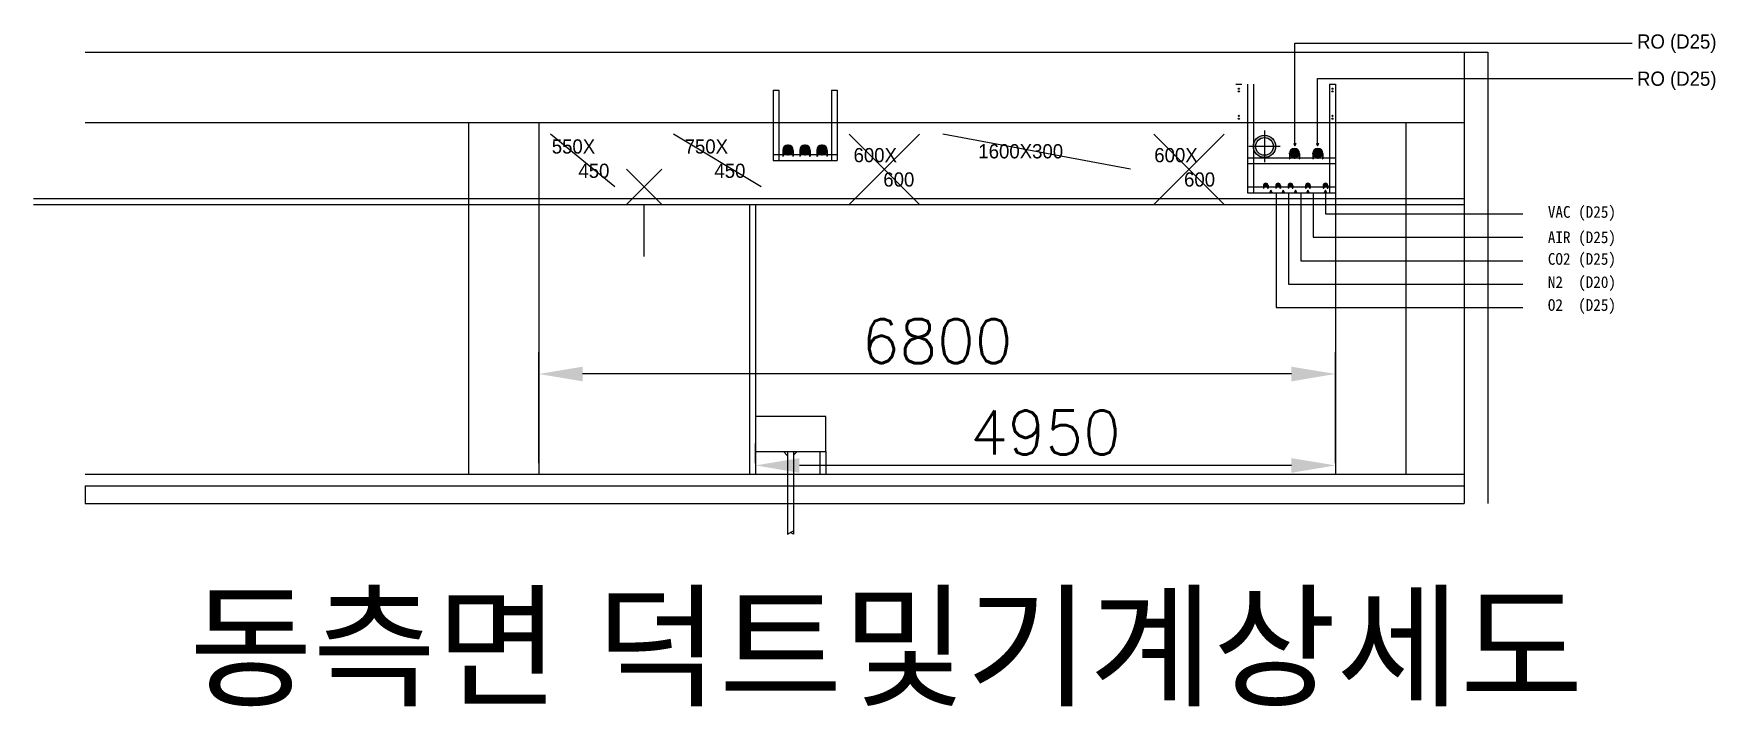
# Model space of a CAD drawing. Header units: millimetres. Extents: x 98929 to 11941380, y 952 to 54154.
# Drawn here: x 203626 to 217980, y 5623 to 11361 of the extents above; entities that cross this region are included whole.
import ezdxf
from ezdxf.enums import TextEntityAlignment as Align

# ---------------------------------------------------------------- set-up
doc = ezdxf.new("R2010")
doc.units = ezdxf.units.MM
for name, color, linetype in [('5TXT', 7, 'Continuous'), ('FORM', 7, 'Continuous'), ('RD옥탑지붕', 3, 'Continuous')]:
    doc.layers.add(name, color=color, linetype=linetype)
doc.styles.add('GHD', font='')
doc.styles.get("Standard").update_dxf_attribs({"font": 'simple.shx', "bigfont": 'whgtxt.shx'})
doc.styles.add('돋움체', font='')
doc.styles.add('울릉도M', font='HYWULM.TTF')
doc.styles.get('GHD').set_extended_font_data('Dotum')
doc.styles.get('돋움체').set_extended_font_data('DotumChe')
doc.dimstyles.new('ISO-25', dxfattribs={"dimtxt": 2.5, "dimasz": 2.5, "dimexe": 1.25, "dimexo": 0.625, "dimtad": 1, "dimdsep": 46, "dimtxsty": 'Standard', "dimcen": 2.5, "dimadec": 0, "dimazin": 0, "dimtfac": 1, "dimtmove": 0, "dimatfit": 3, "dimfxl": 1, "dimarcsym": 0})

# ---------------------------------------------------------------- blocks, each defined once
blk = doc.blocks.new('*D74')
at = {"layer": 'Defpoints', "color": 0, "linetype": 'Continuous', "lineweight": 35}
for p in [(207937, 8458), (207937, 7604), (214737, 7604)]:
    blk.add_point(p, dxfattribs=at)
at = {"layer": 'RD옥탑지붕', "color": 0, "linetype": 'Continuous', "lineweight": -2}
for p, q in [((207937, 7698), (207937, 8645)), ((214737, 7698), (214737, 8645)), ((214362, 8458), (208312, 8458))]:
    blk.add_line(p, q, dxfattribs=at)
at = {"layer": 'RD옥탑지붕', "color": 0, "linetype": 'Continuous', "lineweight": 35}
for points in [[(208312, 8520), (208312, 8395), (207937, 8458)], [(214362, 8520), (214362, 8395), (214737, 8458)]]:
    blk.add_solid(points, dxfattribs=at)
at = {"layer": 'RD옥탑지붕', "color": 0, "linetype": 'Continuous', "lineweight": -3, "insert": (211337, 8739), "char_height": 375, "attachment_point": 5}
blk.add_mtext('6800', dxfattribs=at)
blk = doc.blocks.new('*D75')
at = {"layer": 'Defpoints', "color": 0, "linetype": 'Continuous', "lineweight": 35}
for p in [(209787, 7678), (209787, 7604), (214737, 7604)]:
    blk.add_point(p, dxfattribs=at)
at = {"layer": 'RD옥탑지붕', "color": 0, "linetype": 'Continuous', "lineweight": -2}
for p, q in [((209787, 7698), (209787, 7865)), ((214737, 7698), (214737, 7865)), ((214362, 7678), (210162, 7678))]:
    blk.add_line(p, q, dxfattribs=at)
at = {"layer": 'RD옥탑지붕', "color": 0, "linetype": 'Continuous', "lineweight": 35}
for points in [[(210162, 7740), (210162, 7615), (209787, 7678)], [(214362, 7740), (214362, 7615), (214737, 7678)]]:
    blk.add_solid(points, dxfattribs=at)
at = {"layer": 'RD옥탑지붕', "color": 0, "linetype": 'Continuous', "lineweight": -3, "insert": (212262, 7959), "char_height": 375, "attachment_point": 5}
blk.add_mtext('4950', dxfattribs=at)

msp = doc.modelspace()

# ---------------------------------------------------------------- hatches: boundary and pattern name
at = {"layer": 'RD옥탑지붕', "linetype": 'Continuous', "lineweight": -3}
h = msp.add_hatch(color=6, dxfattribs=at)
edge = h.paths.add_edge_path()
edge.add_arc((214131.9, 10399.1), 95, 0, 360)
edge = h.paths.add_edge_path(flags=16)
edge.add_arc((214131.9, 10399.1), 75, 0, 360)
h = msp.add_hatch(color=5, dxfattribs=at)
h.set_gradient(color1=(0, 0, 255), one_color=1, tint=1, name='INVSPHERICAL')
edge = h.paths.add_edge_path()
edge.add_arc((210064.7, 10366.6), 37.5, 0, 360)
edge = h.paths.add_edge_path(flags=16)
edge.add_arc((210064.7, 10366.6), 12.5, 0, 360)
h = msp.add_hatch(color=5, dxfattribs=at)
h.set_gradient(color1=(0, 0, 255), one_color=1, tint=1, name='INVSPHERICAL')
edge = h.paths.add_edge_path()
edge.add_arc((210209.8, 10366.6), 37.5, 0, 360)
edge = h.paths.add_edge_path(flags=16)
edge.add_arc((210209.8, 10366.6), 12.5, 0, 360)
h = msp.add_hatch(color=5, dxfattribs=at)
h.set_gradient(color1=(0, 0, 255), one_color=1, tint=1, name='INVSPHERICAL')
edge = h.paths.add_edge_path()
edge.add_arc((210354.8, 10366.6), 37.5, 0, 360)
edge = h.paths.add_edge_path(flags=16)
edge.add_arc((210354.8, 10366.6), 12.5, 0, 360)
h = msp.add_hatch(color=4, dxfattribs=at)
edge = h.paths.add_edge_path()
edge.add_arc((214386.8, 10340), 37.5, 0, 360)
edge = h.paths.add_edge_path(flags=16)
edge.add_arc((214386.8, 10340), 12.5, 0, 360)
for points in [[(214391.2, 10403.1), (214401.2, 10423.1), (214381.2, 10423.1)], [(214585.1, 10402.7), (214595.1, 10422.7), (214575.1, 10422.7)]]:
    msp.add_hatch(color=1, dxfattribs=at).paths.add_polyline_path(points)
h = msp.add_hatch(color=4, dxfattribs=at)
edge = h.paths.add_edge_path()
edge.add_arc((214586.8, 10340), 37.5, 0, 360)
edge = h.paths.add_edge_path(flags=16)
edge.add_arc((214586.8, 10340), 12.5, 0, 360)

# ---------------------------------------------------------------- linework, layer by layer
at = {"layer": 'RD옥탑지붕', "color": 7, "linetype": 'Continuous', "lineweight": -3}
for p, q in [((204065, 11204.1), (216036.9, 11204.1)), ((214391.2, 10423.1), (214391.2, 11281.3)), ((214391.2, 11281.3), (217269.6, 11281.3)), ((215836.9, 11204.1), (215836.9, 7354.1)), ((216036.9, 11204.1), (216036.9, 7354.1)), ((213987.2, 10929.8), (213987.2, 10004.1)), ((214037.2, 10929.8), (214037.2, 10004.1)), ((214585.1, 10977.2), (217276.1, 10977.2)), ((214585.1, 10422.7), (214585.1, 10977.2)), ((214686.9, 10929.8), (214686.9, 10004.1)), ((214686.9, 10929.8), (214736.9, 10929.8)), ((214736.9, 10929.8), (214736.9, 10004.1)), ((204065, 10604.1), (215836.9, 10604.1)), ((207336.9, 10604.1), (207336.9, 7604.1)), ((207936.9, 10604.1), (207936.9, 7604.1)), ((214736.9, 10604.1), (214736.9, 7604.1)), ((215336.9, 10604.1), (215336.9, 7604.1)), ((214433.3, 10340), (214339.2, 10340)), ((214343.7, 10339.1), (214343.7, 10294.5)), ((214346.7, 10339.1), (214346.7, 10294.5)), ((214386.7, 10384.9), (214386.7, 10293.1)), ((214426.7, 10339.1), (214426.7, 10294.5)), ((214429.7, 10339.1), (214429.7, 10294.5)), ((214633.3, 10340), (214539.2, 10340)), ((214543.7, 10339.1), (214543.7, 10294.5)), ((214546.7, 10339.1), (214546.7, 10294.5)), ((214586.7, 10384.9), (214586.7, 10293.1)), ((214626.7, 10339.1), (214626.7, 10294.5)), ((214629.7, 10339.1), (214629.7, 10294.5)), ((213987.2, 10302.5), (214736.9, 10302.5)), ((213987.2, 10252.5), (214736.9, 10252.5)), ((214343.1, 10302.5), (214347.6, 10302.5)), ((214343.1, 10302.5), (214343.1, 10300.7)), ((214347.6, 10300.7), (214343.1, 10300.7)), ((214343.7, 10302.5), (214346.7, 10302.5)), ((214343.7, 10300.5), (214346.7, 10300.5)), ((214343.7, 10298.5), (214346.7, 10298.5)), ((214343.7, 10296.5), (214346.7, 10296.5)), ((214343.7, 10294.5), (214346.7, 10294.5)), ((214347.6, 10302.5), (214347.6, 10300.7)), ((214426.1, 10302.5), (214430.6, 10302.5)), ((214426.1, 10302.5), (214426.1, 10300.7)), ((214430.6, 10300.7), (214426.1, 10300.7)), ((214426.7, 10302.5), (214429.7, 10302.5)), ((214426.7, 10302.5), (214429.7, 10302.5)), ((214426.7, 10300.5), (214429.7, 10300.5)), ((214426.7, 10300.5), (214429.7, 10300.5)), ((214426.7, 10298.5), (214429.7, 10298.5)), ((214426.7, 10296.5), (214429.7, 10296.5)), ((214426.7, 10294.5), (214429.7, 10294.5)), ((214430.6, 10302.5), (214430.6, 10300.7)), ((214543.1, 10302.5), (214547.6, 10302.5)), ((214543.1, 10302.5), (214543.1, 10300.7)), ((214547.6, 10300.7), (214543.1, 10300.7)), ((214543.7, 10302.5), (214546.7, 10302.5)), ((214543.7, 10300.5), (214546.7, 10300.5)), ((214543.7, 10298.5), (214546.7, 10298.5)), ((214543.7, 10296.5), (214546.7, 10296.5)), ((214543.7, 10294.5), (214546.7, 10294.5)), ((214547.6, 10302.5), (214547.6, 10300.7)), ((214626.1, 10302.5), (214630.6, 10302.5)), ((214626.1, 10302.5), (214626.1, 10300.7)), ((214630.6, 10300.7), (214626.1, 10300.7)), ((214626.7, 10302.5), (214629.7, 10302.5)), ((214626.7, 10302.5), (214629.7, 10302.5)), ((214626.7, 10300.5), (214629.7, 10300.5)), ((214626.7, 10300.5), (214629.7, 10300.5)), ((214626.7, 10298.5), (214629.7, 10298.5)), ((214626.7, 10296.5), (214629.7, 10296.5)), ((214626.7, 10294.5), (214629.7, 10294.5)), ((214630.6, 10302.5), (214630.6, 10300.7)), ((213987.2, 10054.1), (214736.9, 10054.1)), ((203626.5, 9954.1), (215836.9, 9954.1)), ((203626.5, 9904.1), (215836.9, 9904.1)), ((209736.9, 9904.1), (209736.9, 7604.1)), ((209786.9, 9904.1), (209786.9, 7604.1)), ((213987.2, 10004.1), (214736.9, 10004.1)), ((214231.9, 10007.1), (214231.9, 9023.6)), ((214336.6, 10007.1), (214336.6, 9223.6)), ((214442.1, 10007.1), (214442.1, 9423.6)), ((214546.7, 10007.1), (214546.7, 9623.6)), ((214652.1, 10007.1), (214652.1, 9823.6)), ((214652.1, 9823.6), (216336.8, 9823.6)), ((214546.7, 9623.6), (216336.8, 9623.6)), ((214442.1, 9423.6), (216336.8, 9423.6)), ((214336.6, 9223.6), (216336.8, 9223.6)), ((214231.9, 9023.6), (216336.8, 9023.6)), ((204065, 7604.1), (215836.9, 7604.1)), ((204065, 7504.1), (215836.9, 7504.1)), ((204065, 7504.1), (204065, 7354.1)), ((204065, 7354.1), (215836.9, 7354.1))]:
    msp.add_line(p, q, dxfattribs=at)
at = {"layer": 'RD옥탑지붕', "color": 3, "linetype": 'Continuous', "lineweight": -3}
for p, q in [((213887.2, 10929.8), (213937.2, 10929.8)), ((209936.9, 10879), (209936.9, 10279.1)), ((209936.9, 10879), (209986.9, 10879)), ((209986.9, 10879), (209986.9, 10279.1)), ((210435.3, 10879), (210435.3, 10279.1)), ((210435.3, 10879), (210485.3, 10879)), ((210485.3, 10879), (210485.3, 10279.1)), ((208586.9, 10054.1), (208036.9, 10504.1)), ((209836.9, 10054.1), (209086.9, 10504.1)), ((211187.6, 10504.1), (210587.6, 9904.1)), ((211187.6, 9904.1), (210587.6, 10504.1)), ((212987.4, 10204.1), (211387.4, 10504.1)), ((213787.4, 10504.1), (213187.4, 9904.1)), ((213787.4, 9904.1), (213187.4, 10504.1)), ((214131.6, 10533.9), (214131.6, 10264.4)), ((210019.8, 10365.3), (210019.8, 10317.1)), ((210110.1, 10366.6), (210020.6, 10366.6)), ((210024.8, 10365.3), (210024.8, 10317.1)), ((210064.8, 10414.9), (210064.8, 10322.6)), ((210104.8, 10365.3), (210104.8, 10317.1)), ((210109.8, 10365.3), (210109.8, 10317.1)), ((210164.8, 10365.3), (210164.8, 10317.1)), ((210255.1, 10366.6), (210165.6, 10366.6)), ((210169.8, 10365.3), (210169.8, 10317.1)), ((210209.8, 10414.9), (210209.8, 10322.6)), ((210249.8, 10365.3), (210249.8, 10317.1)), ((210254.8, 10365.3), (210254.8, 10317.1)), ((210310.4, 10365.3), (210310.4, 10317.1)), ((210400.1, 10366.6), (210310.6, 10366.6)), ((210315.4, 10365.3), (210315.4, 10317.1)), ((210354.8, 10414.9), (210354.8, 10322.6)), ((210395.4, 10365.3), (210395.4, 10317.1)), ((210400.4, 10365.3), (210400.4, 10317.1)), ((214266.4, 10399.1), (213996.9, 10399.1)), ((214381.2, 10423.1), (214401.2, 10423.1)), ((214381.2, 10423.1), (214391.2, 10403.1)), ((214391.2, 10403.1), (214401.2, 10423.1)), ((214575.1, 10422.7), (214595.1, 10422.7)), ((214575.1, 10422.7), (214585.1, 10402.7)), ((214585.1, 10402.7), (214595.1, 10422.7)), ((208986.9, 10204.1), (208686.9, 9904.1)), ((208986.9, 9904.1), (208686.9, 10204.1)), ((209936.9, 10329.1), (210485.3, 10329.1)), ((209936.9, 10279.1), (210485.3, 10279.1)), ((210018.5, 10328.9), (210025.8, 10328.9)), ((210018.5, 10328.9), (210018.5, 10325.7)), ((210025.8, 10325.7), (210018.5, 10325.7)), ((210019.8, 10329.1), (210024.8, 10329.1)), ((210019.8, 10325.1), (210024.8, 10325.1)), ((210019.8, 10323.1), (210024.8, 10323.1)), ((210019.8, 10321.1), (210024.8, 10321.1)), ((210019.8, 10319.1), (210024.8, 10319.1)), ((210019.8, 10317.1), (210024.8, 10317.1)), ((210025.8, 10328.9), (210025.8, 10325.7)), ((210103.6, 10328.9), (210110.8, 10328.9)), ((210103.6, 10328.9), (210103.6, 10325.7)), ((210110.8, 10325.7), (210103.6, 10325.7)), ((210104.8, 10329.1), (210109.8, 10329.1)), ((210104.8, 10329.1), (210109.8, 10329.1)), ((210104.8, 10325.1), (210109.8, 10325.1)), ((210104.8, 10325.1), (210109.8, 10325.1)), ((210104.8, 10323.1), (210109.8, 10323.1)), ((210104.8, 10321.1), (210109.8, 10321.1)), ((210104.8, 10319.1), (210109.8, 10319.1)), ((210104.8, 10317.1), (210109.8, 10317.1)), ((210110.8, 10328.9), (210110.8, 10325.7)), ((210163.5, 10328.9), (210170.8, 10328.9)), ((210163.5, 10328.9), (210163.5, 10325.7)), ((210170.8, 10325.7), (210163.5, 10325.7)), ((210164.8, 10329.1), (210169.8, 10329.1)), ((210164.8, 10325.1), (210169.8, 10325.1)), ((210164.8, 10323.1), (210169.8, 10323.1)), ((210164.8, 10321.1), (210169.8, 10321.1)), ((210164.8, 10319.1), (210169.8, 10319.1)), ((210164.8, 10317.1), (210169.8, 10317.1)), ((210170.8, 10328.9), (210170.8, 10325.7)), ((210248.6, 10328.9), (210255.8, 10328.9)), ((210248.6, 10328.9), (210248.6, 10325.7)), ((210255.8, 10325.7), (210248.6, 10325.7)), ((210249.8, 10329.1), (210254.8, 10329.1)), ((210249.8, 10329.1), (210254.8, 10329.1)), ((210249.8, 10325.1), (210254.8, 10325.1)), ((210249.8, 10325.1), (210254.8, 10325.1)), ((210249.8, 10323.1), (210254.8, 10323.1)), ((210249.8, 10321.1), (210254.8, 10321.1)), ((210249.8, 10319.1), (210254.8, 10319.1)), ((210249.8, 10317.1), (210254.8, 10317.1)), ((210255.8, 10328.9), (210255.8, 10325.7)), ((210309.2, 10328.9), (210316.4, 10328.9)), ((210309.2, 10328.9), (210309.2, 10325.7)), ((210316.4, 10325.7), (210309.2, 10325.7)), ((210310.4, 10329.1), (210315.4, 10329.1)), ((210310.4, 10325.1), (210315.4, 10325.1)), ((210310.4, 10323.1), (210315.4, 10323.1)), ((210310.4, 10321.1), (210315.4, 10321.1)), ((210310.4, 10319.1), (210315.4, 10319.1)), ((210310.4, 10317.1), (210315.4, 10317.1)), ((210316.4, 10328.9), (210316.4, 10325.7)), ((210394.2, 10328.9), (210401.4, 10328.9)), ((210394.2, 10328.9), (210394.2, 10325.7)), ((210401.4, 10325.7), (210394.2, 10325.7)), ((210395.4, 10329.1), (210400.4, 10329.1)), ((210395.4, 10329.1), (210400.4, 10329.1)), ((210395.4, 10325.1), (210400.4, 10325.1)), ((210395.4, 10325.1), (210400.4, 10325.1)), ((210395.4, 10323.1), (210400.4, 10323.1)), ((210395.4, 10321.1), (210400.4, 10321.1)), ((210395.4, 10319.1), (210400.4, 10319.1)), ((210395.4, 10317.1), (210400.4, 10317.1)), ((210401.4, 10328.9), (210401.4, 10325.7)), ((214121.2, 10054.1), (214121.2, 10051)), ((214128.4, 10051), (214121.2, 10051)), ((214122.4, 10064.8), (214122.4, 10044.2)), ((214122.4, 10050.2), (214127.4, 10050.2)), ((214122.4, 10048.2), (214127.4, 10048.2)), ((214160.4, 10066.6), (214124.4, 10066.6)), ((214127.4, 10064.8), (214127.4, 10044.2)), ((214128.4, 10054.1), (214128.4, 10051)), ((214142.4, 10084.6), (214142.4, 10048.6)), ((214156, 10054.1), (214156, 10051)), ((214163.2, 10051), (214156, 10051)), ((214157.4, 10064.8), (214157.4, 10044.2)), ((214157.4, 10050.2), (214162.4, 10050.2)), ((214157.4, 10048.2), (214162.4, 10048.2)), ((214162.4, 10064.8), (214162.4, 10044.2)), ((214163.2, 10054.1), (214163.2, 10051)), ((214226.2, 10054.1), (214226.2, 10051)), ((214233.4, 10051), (214226.2, 10051)), ((214227.4, 10064.8), (214227.4, 10044.2)), ((214227.4, 10050.2), (214232.4, 10050.2)), ((214227.4, 10048.2), (214232.4, 10048.2)), ((214265.4, 10066.6), (214229.4, 10066.6)), ((214232.4, 10064.8), (214232.4, 10044.2)), ((214233.4, 10054.1), (214233.4, 10051)), ((214247.4, 10084.6), (214247.4, 10048.6)), ((214261, 10054.1), (214261, 10051)), ((214268.2, 10051), (214261, 10051)), ((214262.4, 10064.8), (214262.4, 10044.2)), ((214262.4, 10050.2), (214267.4, 10050.2)), ((214262.4, 10048.2), (214267.4, 10048.2)), ((214267.4, 10064.8), (214267.4, 10044.2)), ((214268.2, 10054.1), (214268.2, 10051)), ((214331.2, 10054.1), (214331.2, 10051)), ((214338.4, 10051), (214331.2, 10051)), ((214332.4, 10064.8), (214332.4, 10044.2)), ((214332.4, 10050.2), (214337.4, 10050.2)), ((214332.4, 10048.2), (214337.4, 10048.2)), ((214370.4, 10066.6), (214334.4, 10066.6)), ((214337.4, 10064.8), (214337.4, 10044.2)), ((214338.4, 10054.1), (214338.4, 10051)), ((214352.4, 10084.6), (214352.4, 10048.6)), ((214366, 10054.1), (214366, 10051)), ((214373.2, 10051), (214366, 10051)), ((214367.4, 10064.8), (214367.4, 10044.2)), ((214367.4, 10050.2), (214372.4, 10050.2)), ((214367.4, 10048.2), (214372.4, 10048.2)), ((214372.4, 10064.8), (214372.4, 10044.2)), ((214373.2, 10054.1), (214373.2, 10051)), ((214480.9, 10054.1), (214480.9, 10051)), ((214488.2, 10051), (214480.9, 10051)), ((214482.1, 10064.8), (214482.1, 10044.2)), ((214482.1, 10050.2), (214487.1, 10050.2)), ((214482.1, 10048.2), (214487.1, 10048.2)), ((214520.2, 10066.6), (214484.2, 10066.6)), ((214487.1, 10064.8), (214487.1, 10044.2)), ((214488.2, 10054.1), (214488.2, 10051)), ((214502.2, 10084.6), (214502.2, 10048.6)), ((214515.7, 10054.1), (214515.7, 10051)), ((214522.9, 10051), (214515.7, 10051)), ((214517.1, 10064.8), (214517.1, 10044.2)), ((214517.1, 10050.2), (214522.1, 10050.2)), ((214517.1, 10048.2), (214522.1, 10048.2)), ((214522.1, 10064.8), (214522.1, 10044.2)), ((214522.9, 10054.1), (214522.9, 10051)), ((214630.8, 10054.1), (214630.8, 10051)), ((214638.1, 10051), (214630.8, 10051)), ((214632, 10064.8), (214632, 10044.2)), ((214632, 10050.2), (214637, 10050.2)), ((214632, 10048.2), (214637, 10048.2)), ((214670, 10066.6), (214634, 10066.6)), ((214637, 10064.8), (214637, 10044.2)), ((214638.1, 10054.1), (214638.1, 10051)), ((214652, 10084.6), (214652, 10048.6)), ((214665.6, 10054.1), (214665.6, 10051)), ((214672.8, 10051), (214665.6, 10051)), ((214667, 10064.8), (214667, 10044.2)), ((214667, 10050.2), (214672, 10050.2)), ((214667, 10048.2), (214672, 10048.2)), ((214672, 10064.8), (214672, 10044.2)), ((214672.8, 10054.1), (214672.8, 10051)), ((208836.9, 9459.6), (208836.9, 9904.1)), ((214122.4, 10046.2), (214127.4, 10046.2)), ((214122.4, 10044.2), (214127.4, 10044.2)), ((214157.4, 10046.2), (214162.4, 10046.2)), ((214157.4, 10044.2), (214162.4, 10044.2)), ((214187.1, 10027.1), (214177.1, 10007.1)), ((214197.1, 10007.1), (214177.1, 10007.1)), ((214197.1, 10007.1), (214187.1, 10027.1)), ((214227.4, 10046.2), (214232.4, 10046.2)), ((214227.4, 10044.2), (214232.4, 10044.2)), ((214262.4, 10046.2), (214267.4, 10046.2)), ((214262.4, 10044.2), (214267.4, 10044.2)), ((214291.8, 10027.1), (214281.8, 10007.1)), ((214301.8, 10007.1), (214281.8, 10007.1)), ((214301.8, 10007.1), (214291.8, 10027.1)), ((214332.4, 10046.2), (214337.4, 10046.2)), ((214332.4, 10044.2), (214337.4, 10044.2)), ((214367.4, 10046.2), (214372.4, 10046.2)), ((214367.4, 10044.2), (214372.4, 10044.2)), ((214397.3, 10027.1), (214387.3, 10007.1)), ((214407.3, 10007.1), (214387.3, 10007.1)), ((214407.3, 10007.1), (214397.3, 10027.1)), ((214482.1, 10046.2), (214487.1, 10046.2)), ((214482.1, 10044.2), (214487.1, 10044.2)), ((214501.9, 10027.1), (214491.9, 10007.1)), ((214511.9, 10007.1), (214491.9, 10007.1)), ((214511.9, 10007.1), (214501.9, 10027.1)), ((214517.1, 10046.2), (214522.1, 10046.2)), ((214517.1, 10044.2), (214522.1, 10044.2)), ((214632, 10046.2), (214637, 10046.2)), ((214632, 10044.2), (214637, 10044.2)), ((214652.1, 10027.1), (214642.1, 10007.1)), ((214662.1, 10007.1), (214642.1, 10007.1)), ((214662.1, 10007.1), (214652.1, 10027.1)), ((214667, 10046.2), (214672, 10046.2)), ((214667, 10044.2), (214672, 10044.2)), ((210386.9, 8096.1), (209786.9, 8096.1)), ((209786.9, 8096.1), (209786.9, 7796.1)), ((210386.9, 7796.1), (210386.9, 8096.1)), ((209786.9, 7796.1), (210386.9, 7796.1)), ((210061.9, 7759.5), (210026, 7796.1)), ((210061.9, 7796.1), (210061.9, 7092)), ((210111.9, 7796.1), (210111.9, 7092)), ((210111.9, 7764.2), (210144.5, 7796.1)), ((210336.9, 7796.1), (210336.9, 7604.1)), ((210386.9, 7796.1), (210386.9, 7604.1))]:
    msp.add_line(p, q, dxfattribs=at)
at = {"layer": 'RD옥탑지붕', "color": 2, "linetype": 'Continuous', "lineweight": -3}
for p, q in [((210061.9, 7092), (210111.9, 7118.8)), ((210111.9, 7092), (210086.9, 7105.4))]:
    msp.add_line(p, q, dxfattribs=at)
at = {"layer": 'RD옥탑지붕', "color": 3, "linetype": 'Continuous', "lineweight": -3}
for centre, radius in [((213912.3, 10891.1), 5), ((213912.3, 10869), 5), ((213912.3, 10660), 5), ((213912.3, 10635.5), 5), ((214131.9, 10399.1), 95), ((210064.7, 10366.6), 37.5), ((210064.7, 10366.6), 12.5), ((210209.8, 10366.6), 37.5), ((210209.8, 10366.6), 12.5), ((210354.8, 10366.6), 37.5), ((210354.8, 10366.6), 12.5), ((214131.9, 10399.1), 75), ((214142.3, 10066.6), 12.5), ((214247.3, 10066.6), 12.5), ((214352.3, 10066.6), 12.5), ((214502.1, 10066.6), 12.5), ((214651.9, 10066.6), 12.5)]:
    msp.add_circle(centre, radius, dxfattribs=at)
at = {"layer": 'RD옥탑지붕', "color": 7, "linetype": 'Continuous', "lineweight": -3}
for centre, radius in [((214712.8, 10891.1), 5), ((214712.8, 10869), 5), ((214712.8, 10660), 5), ((214712.8, 10635.5), 5), ((214386.8, 10340), 37.5), ((214386.8, 10340), 12.5), ((214586.8, 10340), 37.5), ((214586.8, 10340), 12.5)]:
    msp.add_circle(centre, radius, dxfattribs=at)
at = {"layer": 'RD옥탑지붕', "color": 3, "linetype": 'Continuous', "lineweight": -3}
for centre, radius in [((210064.8, 10365.3), 45), ((210064.8, 10365.3), 40), ((210209.8, 10365.3), 45), ((210209.8, 10365.3), 40), ((210355.4, 10365.3), 45), ((210355.4, 10365.3), 40), ((214142.4, 10064.8), 20), ((214142.4, 10064.8), 15), ((214247.4, 10064.8), 20), ((214247.4, 10064.8), 15), ((214352.4, 10064.8), 20), ((214352.4, 10064.8), 15), ((214502.1, 10064.8), 20), ((214502.1, 10064.8), 15), ((214652, 10064.8), 20), ((214652, 10064.8), 15)]:
    msp.add_arc(centre, radius, 0.00002, 180.00002, dxfattribs=at)
at = {"layer": 'RD옥탑지붕', "color": 7, "linetype": 'Continuous', "lineweight": -3}
for centre, radius in [((214386.7, 10339.1), 43), ((214386.7, 10339.1), 40), ((214586.7, 10339.1), 43), ((214586.7, 10339.1), 40)]:
    msp.add_arc(centre, radius, 0.00002, 180.00002, dxfattribs=at)

# ---------------------------------------------------------------- texts
at = {"layer": '5TXT', "color": 7, "style": '돋움체'}
for s, p in [('VAC (D25)', (216840.8, 9840.2)), ('AIR (D25)', (216840.8, 9624)), ('CO2 (D25)', (216840.8, 9439.5)), ('N2  (D20)', (216840.8, 9241.6)), ('O2  (D25)', (216840.8, 9046.4))]:
    msp.add_text(s, height=100, dxfattribs=at).set_placement(p, align=Align.MIDDLE_CENTER)
at = {"layer": 'FORM', "color": 4, "style": 'GHD'}
msp.add_text('동측면 덕트및기계상세도', height=840.002, dxfattribs=at).set_placement((204953.9, 5712))
at = {"layer": 'RD옥탑지붕', "color": 7, "linetype": 'Continuous', "lineweight": -3, "style": '울릉도M'}
for p in [(217311.1, 11233.4), (217311.1, 10916.1)]:
    msp.add_text('RO (D25)', height=121.23, rotation=0.00002, dxfattribs=at).set_placement(p)
at = {"layer": 'RD옥탑지붕', "color": 3, "linetype": 'Continuous', "lineweight": -3, "style": '울릉도M'}
for s, p in [('550X', (208048.5, 10338.3)), ('750X', (209182.6, 10338.3)), ('600X', (210624.4, 10264.2)), ('1600X300', (211689.6, 10297.1)), ('600X', (213191.1, 10264.2)), ('450', (208275.9, 10130.7)), ('450', (209436.7, 10130.7)), ('600', (210878.4, 10056.5)), ('600', (213445.2, 10056.5))]:
    msp.add_text(s, height=121.23, rotation=0.00002, dxfattribs=at).set_placement(p)

# ---------------------------------------------------------------- dimensions: what is measured, and where the dimension line sits
at = {"layer": 'RD옥탑지붕', "color": 7, "linetype": 'Continuous', "lineweight": -3}
for base, p2, picture, middle in [((207936.9, 8457.5), (207936.9, 7604.1), '*D74', (211336.9, 8738.8)), ((209786.9, 7677.7), (209786.9, 7604.1), '*D75', (212261.9, 7959))]:
    dim = msp.add_linear_dim(base=base, p1=(214736.9, 7604.1), p2=p2, dimstyle='ISO-25', override={"dimscale": 150, "dimdec": 0}, dxfattribs=at)
    dim.commit()
    dim.dimension.update_dxf_attribs({"geometry": picture, "text_midpoint": middle})

doc.saveas('drawing.dxf')
